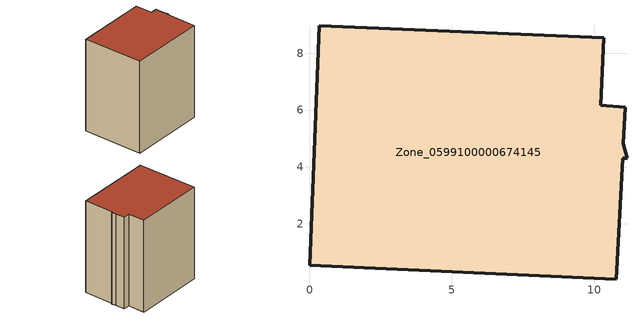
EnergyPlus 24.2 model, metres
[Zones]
Zone_0599100000674145
 floor ground (C_G): 10.77,0.06 0,0.56 0.35,8.96 10.34,8.54 10.23,6.17 11.09,6.1 11.02,4.81 11.15,4.3 11,4.31 z0
 wall outside (C_F): 10.34,8.54 0.35,8.96 0,0.56 10.77,0.06 11,4.31 11.15,4.3 11.02,4.81 11.09,6.1 10.23,6.17 10.34,8.54 z0:13.12
 roof outside (C_R): 11.15,4.3 11.02,4.81 11.09,6.1 10.23,6.17 10.34,8.54 0.35,8.96 0,0.56 10.77,0.06 11,4.31 z13.12
[BUILDING]
Pand.0599100000674145: North Axis=0; Terrain=City; Loads Convergence Tolerance Value=0.04; Temperature Convergence Tolerance Value=0.4; Solar Distribution=FullExterior; Maximum Number of Warmup Days=25; Minimum Number of Warmup Days=1
[Site:Location]
Rotterdam.The.Hague.AP_ZH_NLD Design_Conditions: Latitude=51.96; Longitude=4.45; Time Zone=1; Elevation=-4.5
[SITE:GROUNDTEMPERATURE:BUILDINGSURFACE]
18, 18, 18, 18, 18, 18, 18, 18, 18, 18, 18, 18
[MATERIAL] Thermal Absorptance=0.9; Solar Absorptance=0.7; Visible Absorptance=0.7
Name | Roughness | Thickness | Conductivity | Density | Specific Heat
G.TI.1946 | MediumSmooth | 0.15 | 1 | 540 | 1210
F.TI.1946 | Rough | 0.3 | 0.857143 | 1920 | 840
R.TI.1946 | MediumRough | 0.2 | 0.1 | 1500 | 1000
[CONSTRUCTION]
C_G: G.TI.1946
C_F: F.TI.1946
C_R: R.TI.1946
[ZONE]
Zone_0599100000674145: Type=1; Multiplier=1; Ceiling Height=Autocalculate; Volume=Autocalculate; Floor Area=autocalculate; Part of Total Floor Area=Yes
[ZONEINFILTRATION:DESIGNFLOWRATE]
Infil_Zone_0599100000674145: Zone or ZoneList or Space or SpaceList=Zone_0599100000674145; Schedule=AlwaysOn; Design Flow Rate Calculation Method=Flow/Area; Flow Rate per Floor Area=0.003; Constant Term Coefficient=1; Temperature Term Coefficient=0; Velocity Term Coefficient=0; Velocity Squared Term Coefficient=0
[HVACTEMPLATE:ZONE:IDEALLOADSAIRSYSTEM]
Zone_0599100000674145: Maximum Heating Supply Air Temperature=50; Minimum Cooling Supply Air Temperature=13; Maximum Heating Supply Air Humidity Ratio=0.0156; Minimum Cooling Supply Air Humidity Ratio=0.0077; Heating Limit=NoLimit; Cooling Limit=NoLimit; Dehumidification Control Type=ConstantSensibleHeatRatio; Cooling Sensible Heat Ratio=0.7; Dehumidification Setpoint=60; Humidification Control Type=None; Humidification Setpoint=30; Outdoor Air Method=None; Outdoor Air Flow Rate per Person=0.00944; Outdoor Air Flow Rate per Zone Floor Area=0; Outdoor Air Flow Rate per Zone=0; Demand Controlled Ventilation Type=None; Outdoor Air Economizer Type=NoEconomizer; Heat Recovery Type=None; Sensible Heat Recovery Effectiveness=0.7; Latent Heat Recovery Effectiveness=0.65
[ZONECONTROL:THERMOSTAT]
ThermostatControl_Zone_0599100000674145: Zone or ZoneList=Zone_0599100000674145; Control Type Schedule=DualSetpointControlType; Control 1=Thermostat_Zone_0599100000674145; Temperature Difference Between Cutout And Setpoint=0
[THERMOSTATSETPOINT:DUALSETPOINT]
Thermostat_Zone_0599100000674145: Heating Setpoint Temperature Schedule=HeatingSetpoint_Zone_0599100000674145; Cooling Setpoint Temperature Schedule=CoolingSetpoint_Zone_0599100000674145
[SCHEDULE:COMPACT]
HeatingSetpoint_Zone_0599100000674145: Through: 12/31, For: AllDays, Until: 24:00, 21
CoolingSetpoint_Zone_0599100000674145: Through: 12/31, For: AllDays, Until: 24:00, 24
DualSetpointControlType: Through: 12/31, For: AllDays, Until: 24:00, 4
AlwaysOn: Through: 12/31, For: AllDays, Until: 24:00, 1
